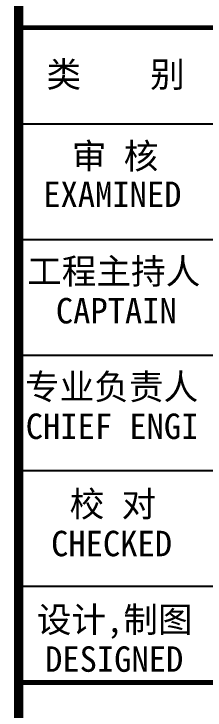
# Model space of a CAD drawing. Extents: x 69728788 to 149766163, y 20718153 to 43663798.
# Drawn here: x 74921981 to 74924950, y 21449594 to 21460394 of the extents above; entities that cross this region are included whole.
import ezdxf

# ---------------------------------------------------------------- set-up
doc = ezdxf.new("R2010")
doc.units = 0
doc.header["$LTSCALE"] = 1000
doc.header["$MEASUREMENT"] = 0
doc.layers.add('图框', color=253, linetype='CONTINUOUS')
doc.styles.add('STYLE-黑体', font='simhei.ttf')

msp = doc.modelspace()

# ---------------------------------------------------------------- linework, layer by layer
at = {"layer": '图框', "color": 0}
for p, q in [((74922055.1, 21458687.7), (74931068.9, 21458687.7)), ((74922055.1, 21458687.7), (74931068.9, 21458687.7)), ((74922055.1, 21456894.9), (74931068.9, 21456894.9)), ((74922055.1, 21455102.1), (74931068.9, 21455102.1)), ((74922055.1, 21453309.3), (74931068.9, 21453309.3)), ((74922055.1, 21451516.5), (74931068.9, 21451516.5))]:
    msp.add_line(p, q, dxfattribs=at)
at = {"layer": '图框', "color": 4, "const_width": 147.9}
msp.add_lwpolyline([(74922055.1, 21473308.9), (74922055.1, 21413308.9)], dxfattribs=at)
at = {"layer": '图框', "color": 0, "const_width": 75}
msp.add_lwpolyline([(74922055.1, 21460181.7), (74931068.9, 21460181.7), (74931068.9, 21444942.9), (74922055.1, 21444942.9)], close=True, dxfattribs=at)
msp.add_lwpolyline([(74922055.1, 21450022.5), (74931068.9, 21450022.5)], dxfattribs=at)

# ---------------------------------------------------------------- texts
at = {"layer": '图框', "color": 0, "style": 'STYLE-黑体'}
for s, p in [('类    别 ', (74922486, 21459259)), ('审 核', (74922880.1, 21457991.9)), ('EXAMINED ', (74922436.6, 21457399.6)), ('工程主持人', (74922186.2, 21456205)), ('CAPTAIN', (74922632.4, 21455592.5)), ('专业负责人', (74922152.6, 21454412.2)), ('CHIEF ENGI', (74922164.2, 21453799.7)), ('校 对', (74922846.6, 21452593.3)), ('CHECKED  ', (74922558.8, 21451980.7)), ('设计,制图', (74922336.2, 21450800.5)), ('DESIGNED ', (74922465.2, 21450187.9))]:
    msp.add_text(s, height=394.42, dxfattribs=at).set_placement(p)

doc.saveas('drawing.dxf')
